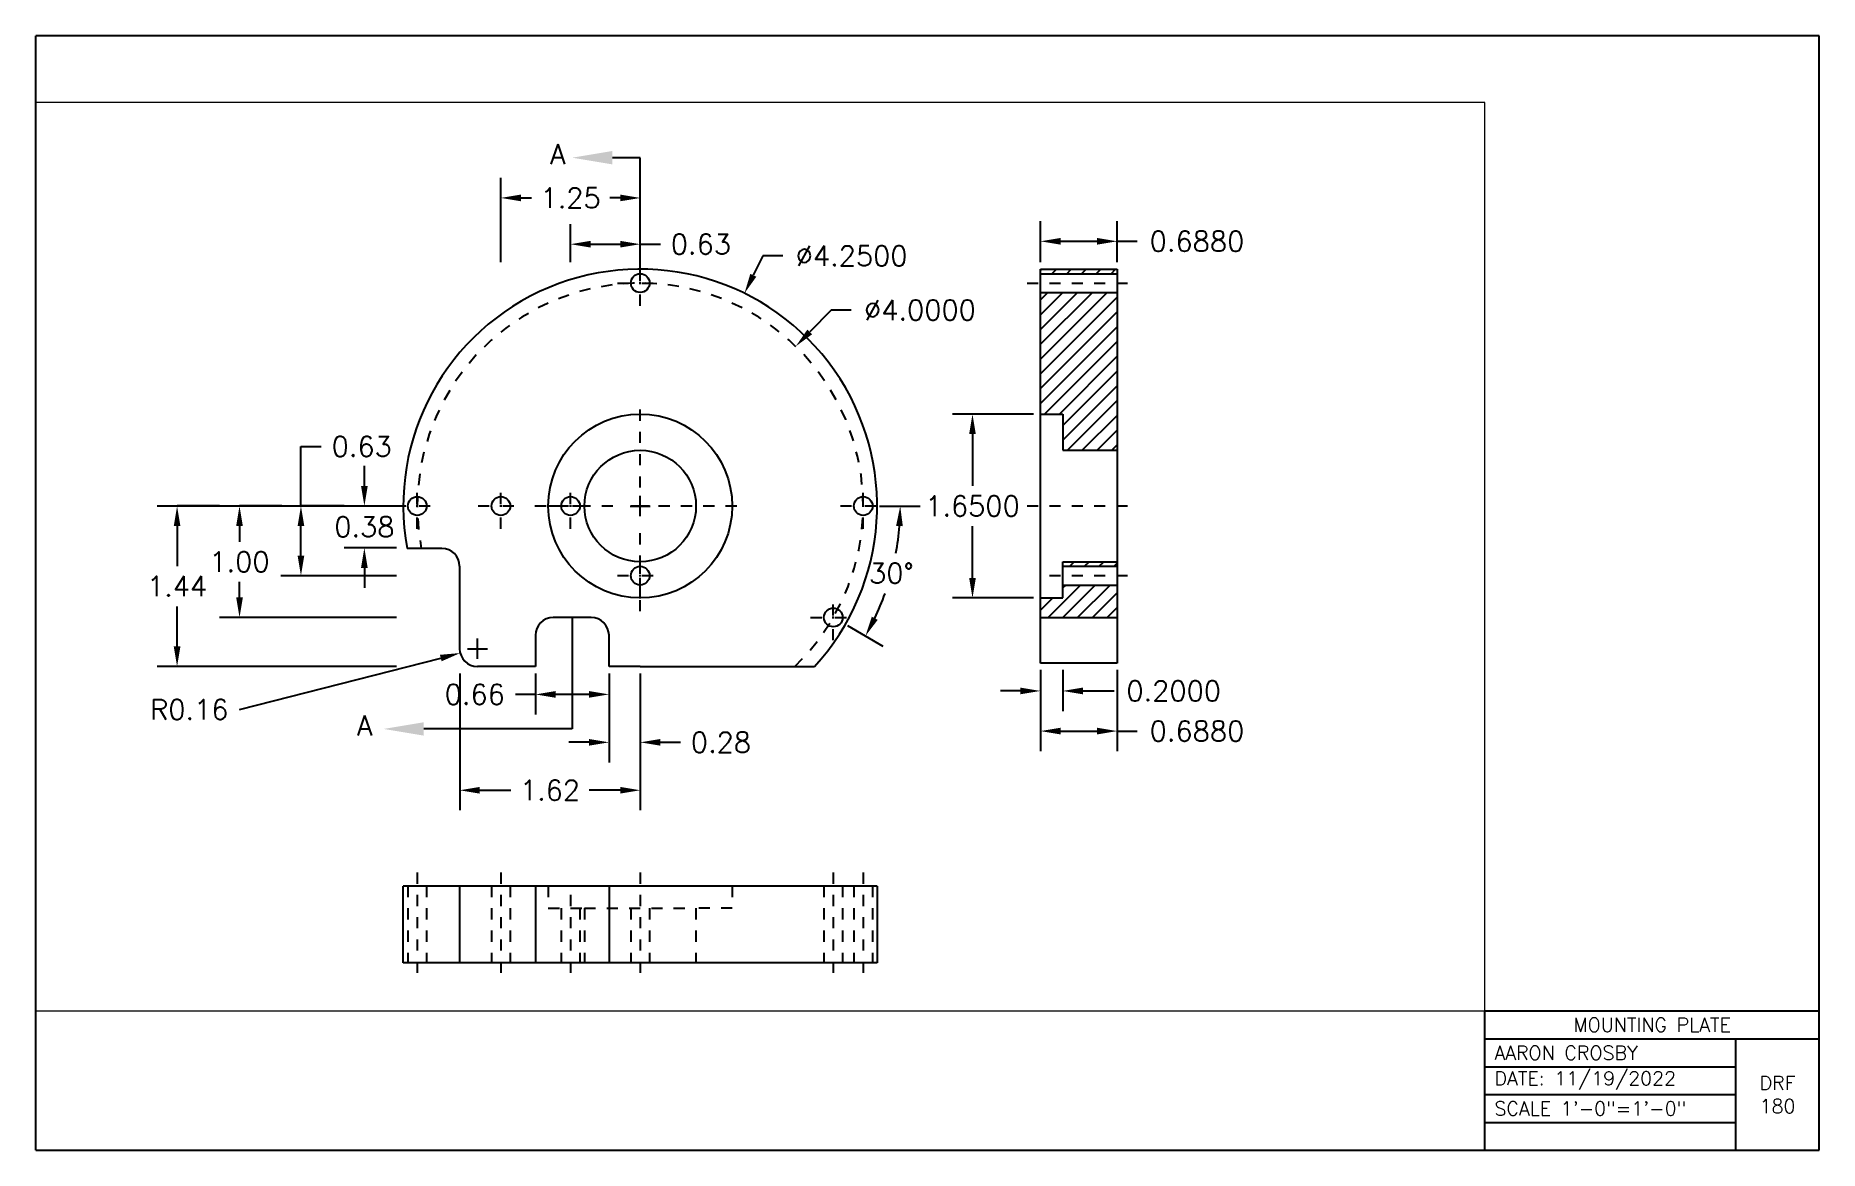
# Paper-space layout 'Layout1' of a CAD drawing. Extents: x 0.1 to 16.1, y 0 to 10.
# The model-space entities are those that its viewports show. They can reach past a viewport. Long polylines and large blocks are cut down to what shows.
import ezdxf

# ---------------------------------------------------------------- set-up
doc = ezdxf.new("R2010")
doc.units = 0
doc.header["$LTSCALE"] = 0.125
doc.header["$MEASUREMENT"] = 0
for name, pattern in [('CENTER', [2, 1.25, -0.25, 0.25, -0.25]), ('CENTER2', [1.125, 0.75, -0.125, 0.125, -0.125]), ('HIDDEN', [0.375, 0.25, -0.125])]:
    doc.linetypes.add(name, pattern=pattern)
doc.layers.get('0').update_dxf_attribs({"linetype": 'CONTINUOUS'})
doc.layers.get('Defpoints').update_dxf_attribs({"linetype": 'CONTINUOUS'})
for name, color, linetype in [('1', 1, 'CONTINUOUS'), ('LAYER1', 1, 'CONTINUOUS'), ('LAYER2', 2, 'HIDDEN'), ('LAYER3', 3, 'CENTER'), ('LAYER4', 4, 'CONTINUOUS'), ('LAYER5', 5, 'CONTINUOUS'), ('LAYER6', 6, 'CONTINUOUS')]:
    doc.layers.add(name, color=color, linetype=linetype)
doc.styles.get("Standard").update_dxf_attribs({"font": 'romans.shx'})
doc.styles.add('Title', font='romans.shx')
doc.dimstyles.get("Standard").update_dxf_attribs({"dimtxt": 0.18, "dimasz": 0.18, "dimexe": 0.18, "dimexo": 0.0625, "dimgap": 0.09, "dimtad": 0, "dimtih": 1, "dimtoh": 1, "dimdec": 4, "dimzin": 0, "dimdsep": 46, "dimtxsty": 'Standard', "dimcen": 0.09, "dimadec": 0, "dimazin": 0, "dimtfac": 1, "dimtdec": 4, "dimtofl": 0, "dimtmove": 0, "dimatfit": 3, "dimfxl": 1, "dimtolj": 1, "dimtzin": 0, "dimarcsym": 0})
doc.dimstyles.new('STANDARD 0.00', dxfattribs={"dimtxt": 0.18, "dimasz": 0.18, "dimexe": 0.18, "dimexo": 0.0625, "dimgap": 0.09, "dimtad": 0, "dimtih": 1, "dimtoh": 1, "dimzin": 0, "dimdsep": 46, "dimtxsty": 'Standard', "dimcen": 0.09, "dimadec": 0, "dimazin": 0, "dimtfac": 1, "dimtofl": 0, "dimtmove": 0, "dimatfit": 3, "dimfxl": 1, "dimtolj": 1, "dimtzin": 0, "dimarcsym": 0})

# ---------------------------------------------------------------- blocks, each defined once
blk = doc.blocks.new('tbb_block')
at = {"layer": '1'}
for p, q in [((16, 10), (0, 10)), ((0, 0), (0, 10)), ((16, 0), (16, 10)), ((13, 1.25), (16, 1.25)), ((13, 0), (13, 1.25)), ((13, 1), (16, 1)), ((15.25, 0), (15.25, 1)), ((13, 0.75), (15.25, 0.75)), ((13, 0.5), (15.25, 0.5)), ((13, 0.25), (15.25, 0.25)), ((0, 0), (16, 0))]:
    blk.add_line(p, q, dxfattribs=at)
blk = doc.blocks.new('*U4')
at = {"layer": 'LAYER3', "color": 0, "linetype": 'CENTER2', "transparency": 16777216}
for p, q in [((0, 0.0168), (0, 0.204)), ((-0.204, 0), (-0.0168, 0)), ((0.0168, 0), (0.204, 0)), ((0, -0.204), (0, -0.0168))]:
    blk.add_line(p, q, dxfattribs=at)
at = {"layer": 'LAYER3', "color": 0, "linetype": 'Continuous', "transparency": 16777216}
for p, q in [((-0.0084, 0), (0.0084, 0)), ((0, -0.0084), (0, 0.0084))]:
    blk.add_line(p, q, dxfattribs=at)
blk = doc.blocks.new('*U5')
at = {"layer": 'LAYER3', "color": 0, "linetype": 'CENTER2', "transparency": 16777216}
for p, q in [((0, 0.0168), (0, 0.204)), ((-0.204, 0), (-0.0168, 0)), ((0.0168, 0), (0.204, 0)), ((0, -0.204), (0, -0.0168))]:
    blk.add_line(p, q, dxfattribs=at)
at = {"layer": 'LAYER3', "color": 0, "linetype": 'Continuous', "transparency": 16777216}
for p, q in [((-0.0084, 0), (0.0084, 0)), ((0, -0.0084), (0, 0.0084))]:
    blk.add_line(p, q, dxfattribs=at)
blk = doc.blocks.new('*U6')
at = {"layer": 'LAYER3', "color": 0, "linetype": 'CENTER2', "transparency": 16777216}
for p, q in [((0, 0.0168), (0, 0.204)), ((-0.204, 0), (-0.0168, 0)), ((0.0168, 0), (0.204, 0)), ((0, -0.204), (0, -0.0168))]:
    blk.add_line(p, q, dxfattribs=at)
at = {"layer": 'LAYER3', "color": 0, "linetype": 'Continuous', "transparency": 16777216}
for p, q in [((-0.0084, 0), (0.0084, 0)), ((0, -0.0084), (0, 0.0084))]:
    blk.add_line(p, q, dxfattribs=at)
blk = doc.blocks.new('*U7')
at = {"layer": 'LAYER3', "color": 0, "linetype": 'CENTER2', "transparency": 16777216}
for p, q in [((0, 0.0168), (0, 0.204)), ((-0.204, 0), (-0.0168, 0)), ((0.0168, 0), (0.204, 0)), ((0, -0.204), (0, -0.0168))]:
    blk.add_line(p, q, dxfattribs=at)
at = {"layer": 'LAYER3', "color": 0, "linetype": 'Continuous', "transparency": 16777216}
for p, q in [((-0.0084, 0), (0.0084, 0)), ((0, -0.0084), (0, 0.0084))]:
    blk.add_line(p, q, dxfattribs=at)
blk = doc.blocks.new('*U8')
at = {"layer": 'LAYER3', "color": 0, "linetype": 'CENTER2', "transparency": 16777216}
for p, q in [((0, 0.0168), (0, 0.204)), ((-0.204, 0), (-0.0168, 0)), ((0.0168, 0), (0.204, 0)), ((0, -0.204), (0, -0.0168))]:
    blk.add_line(p, q, dxfattribs=at)
at = {"layer": 'LAYER3', "color": 0, "linetype": 'Continuous', "transparency": 16777216}
for p, q in [((-0.0084, 0), (0.0084, 0)), ((0, -0.0084), (0, 0.0084))]:
    blk.add_line(p, q, dxfattribs=at)
blk = doc.blocks.new('*U9')
at = {"layer": 'LAYER3', "color": 0, "linetype": 'CENTER2', "transparency": 16777216}
for p, q in [((0, 0.0168), (0, 0.204)), ((-0.204, 0), (-0.0168, 0)), ((0.0168, 0), (0.204, 0)), ((0, -0.204), (0, -0.0168))]:
    blk.add_line(p, q, dxfattribs=at)
at = {"layer": 'LAYER3', "color": 0, "linetype": 'Continuous', "transparency": 16777216}
for p, q in [((-0.0084, 0), (0.0084, 0)), ((0, -0.0084), (0, 0.0084))]:
    blk.add_line(p, q, dxfattribs=at)
blk = doc.blocks.new('*U10')
at = {"layer": 'LAYER3', "color": 0, "linetype": 'CENTER2', "transparency": 16777216}
blk.add_line((0, 0.464), (0, -0.464), dxfattribs=at)
blk = doc.blocks.new('*U11')
at = {"layer": 'LAYER3', "color": 0, "linetype": 'CENTER2', "transparency": 16777216}
blk.add_line((0, 0.464), (0, -0.464), dxfattribs=at)
blk = doc.blocks.new('*U12')
at = {"layer": 'LAYER3', "color": 0, "linetype": 'CENTER2', "transparency": 16777216}
blk.add_line((0, 0.364), (0, -0.364), dxfattribs=at)
blk = doc.blocks.new('*U13')
at = {"layer": 'LAYER3', "color": 0, "linetype": 'CENTER2', "transparency": 16777216}
blk.add_line((0, 0.464), (0, -0.464), dxfattribs=at)
blk = doc.blocks.new('*U14')
at = {"layer": 'LAYER3', "color": 0, "linetype": 'CENTER2', "transparency": 16777216}
blk.add_line((0, 0.464), (0, -0.464), dxfattribs=at)
blk = doc.blocks.new('*U15')
at = {"layer": 'LAYER3', "color": 0, "linetype": 'CENTER2', "transparency": 16777216}
blk.add_line((0, 0.364), (0, -0.364), dxfattribs=at)
blk = doc.blocks.new('*U16')
at = {"layer": 'LAYER3', "color": 0, "linetype": 'CENTER2', "transparency": 16777216}
blk.add_line((-0.22, 0), (0.22, 0), dxfattribs=at)
blk = doc.blocks.new('*U17')
at = {"layer": 'LAYER3', "color": 0, "linetype": 'CENTER2', "transparency": 16777216}
blk.add_line((-0.364, 0), (0.364, 0), dxfattribs=at)
blk = doc.blocks.new('*U18')
at = {"layer": 'LAYER3', "color": 0, "linetype": 'CENTER2', "transparency": 16777216}
blk.add_line((-0.364, 0), (0.364, 0), dxfattribs=at)
blk = doc.blocks.new('*U19')
at = {"layer": 'LAYER3', "color": 0, "linetype": 'CENTER2', "transparency": 16777216}
blk.add_line((-0.464, 0), (0.464, 0), dxfattribs=at)
blk = doc.blocks.new('*U20')
at = {"layer": 'LAYER3', "color": 0, "linetype": 'CENTER2', "transparency": 16777216}
blk.add_line((0, 0.22), (0, -0.22), dxfattribs=at)
blk = doc.blocks.new('*U21')
at = {"layer": 'LAYER3', "color": 0, "linetype": 'CENTER2', "transparency": 16777216}
for p, q in [((0, 0.165), (0, 0.945)), ((-0.945, 0), (-0.165, 0)), ((0.165, 0), (0.945, 0)), ((0, -0.945), (0, -0.165))]:
    blk.add_line(p, q, dxfattribs=at)
at = {"layer": 'LAYER3', "color": 0, "linetype": 'Continuous', "transparency": 16777216}
for p, q in [((-0.0825, 0), (0.0825, 0)), ((0, -0.0825), (0, 0.0825))]:
    blk.add_line(p, q, dxfattribs=at)
blk = doc.blocks.new('*U22')
at = {"layer": 'LAYER3', "color": 0, "linetype": 'CENTER2', "transparency": 16777216}
for p, q in [((0, 0.0168), (0, 0.204)), ((-0.204, 0), (-0.0168, 0)), ((0.0168, 0), (0.204, 0)), ((0, -0.204), (0, -0.0168))]:
    blk.add_line(p, q, dxfattribs=at)
at = {"layer": 'LAYER3', "color": 0, "linetype": 'Continuous', "transparency": 16777216}
for p, q in [((-0.0084, 0), (0.0084, 0)), ((0, -0.0084), (0, 0.0084))]:
    blk.add_line(p, q, dxfattribs=at)
blk = doc.blocks.new('*D23')
at = {"layer": 'Defpoints', "color": 0, "transparency": 16777216}
for p in [(9.78, 8.198), (9.092, 7.948), (9.78, 7.948)]:
    blk.add_point(p, dxfattribs=at)
at = {"layer": 'LAYER4', "color": 0, "lineweight": -2, "transparency": 16777216}
for p, q in [((9.092, 8.011), (9.092, 8.378)), ((9.78, 8.011), (9.78, 8.378)), ((9.272, 8.198), (9.6, 8.198)), ((9.78, 8.198), (9.96, 8.198))]:
    blk.add_line(p, q, dxfattribs=at)
at = {"layer": 'LAYER4', "color": 0, "transparency": 16777216}
for points in [[(9.272, 8.228), (9.272, 8.168), (9.092, 8.198)], [(9.6, 8.228), (9.6, 8.168), (9.78, 8.198)]]:
    blk.add_solid(points, dxfattribs=at)
at = {"layer": 'LAYER4', "color": 0, "transparency": 16777216, "insert": (10.496, 8.198), "char_height": 0.18, "attachment_point": 5}
blk.add_mtext('\\A1;0.6880', dxfattribs=at)
blk = doc.blocks.new('*D25')
at = {"layer": 'Defpoints', "color": 0, "transparency": 16777216}
for p in [(6.437, 7.732), (4.567, 3.915)]:
    blk.add_point(p, dxfattribs=at)
at = {"layer": 'LAYER4', "color": 0, "lineweight": -2, "transparency": 16777216}
for p, q in [((6.601, 8.067), (6.516, 7.893)), ((6.781, 8.067), (6.601, 8.067)), ((5.412, 5.823), (5.592, 5.823)), ((5.502, 5.733), (5.502, 5.913))]:
    blk.add_line(p, q, dxfattribs=at)
at = {"layer": 'LAYER4', "color": 0, "transparency": 16777216}
blk.add_solid([(6.489, 7.906), (6.543, 7.88), (6.437, 7.732)], dxfattribs=at)
at = {"layer": 'LAYER4', "color": 0, "transparency": 16777216, "insert": (7.398, 8.067), "char_height": 0.18, "attachment_point": 5}
blk.add_mtext('\\A1;∅4.2500', dxfattribs=at)
blk = doc.blocks.new('*D26')
at = {"layer": 'Defpoints', "color": 0, "transparency": 16777216}
for p in [(6.897, 7.256), (4.106, 4.391)]:
    blk.add_point(p, dxfattribs=at)
at = {"layer": 'LAYER4', "color": 0, "lineweight": -2, "transparency": 16777216}
for p, q in [((7.214, 7.581), (7.023, 7.385)), ((7.394, 7.581), (7.214, 7.581)), ((5.412, 5.823), (5.592, 5.823)), ((5.502, 5.733), (5.502, 5.913))]:
    blk.add_line(p, q, dxfattribs=at)
at = {"layer": 'LAYER4', "color": 0, "transparency": 16777216}
blk.add_solid([(7.001, 7.406), (7.044, 7.364), (6.897, 7.256)], dxfattribs=at)
at = {"layer": 'LAYER4', "color": 0, "transparency": 16777216, "insert": (8.011, 7.581), "char_height": 0.18, "attachment_point": 5}
blk.add_mtext('\\A1;∅4.0000', dxfattribs=at)
blk = doc.blocks.new('*D30')
at = {"layer": 'Defpoints', "color": 0, "transparency": 16777216}
for p in [(9.092, 4.414), (9.292, 4.414), (9.292, 4.164)]:
    blk.add_point(p, dxfattribs=at)
at = {"layer": 'LAYER4', "color": 0, "lineweight": -2, "transparency": 16777216}
for p, q in [((9.092, 4.352), (9.092, 3.984)), ((9.292, 4.352), (9.292, 3.984)), ((8.912, 4.164), (8.732, 4.164)), ((9.472, 4.164), (9.752, 4.164))]:
    blk.add_line(p, q, dxfattribs=at)
at = {"layer": 'LAYER4', "color": 0, "transparency": 16777216}
for points in [[(8.912, 4.194), (8.912, 4.134), (9.092, 4.164)], [(9.472, 4.194), (9.472, 4.134), (9.292, 4.164)]]:
    blk.add_solid(points, dxfattribs=at)
at = {"layer": 'LAYER4', "color": 0, "transparency": 16777216, "insert": (10.287, 4.164), "char_height": 0.18, "attachment_point": 5}
blk.add_mtext('\\A1;0.2000', dxfattribs=at)
blk = doc.blocks.new('*D31')
at = {"layer": 'Defpoints', "color": 0, "transparency": 16777216}
for p in [(9.092, 4.414), (9.78, 4.414), (9.78, 3.804)]:
    blk.add_point(p, dxfattribs=at)
at = {"layer": 'LAYER4', "color": 0, "lineweight": -2, "transparency": 16777216}
for p, q in [((9.092, 4.352), (9.092, 3.624)), ((9.78, 4.352), (9.78, 3.624)), ((9.272, 3.804), (9.6, 3.804)), ((9.78, 3.804), (9.96, 3.804))]:
    blk.add_line(p, q, dxfattribs=at)
at = {"layer": 'LAYER4', "color": 0, "transparency": 16777216}
for points in [[(9.272, 3.834), (9.272, 3.774), (9.092, 3.804)], [(9.6, 3.834), (9.6, 3.774), (9.78, 3.804)]]:
    blk.add_solid(points, dxfattribs=at)
at = {"layer": 'LAYER4', "color": 0, "transparency": 16777216, "insert": (10.496, 3.804), "char_height": 0.18, "attachment_point": 5}
blk.add_mtext('\\A1;0.6880', dxfattribs=at)
blk = doc.blocks.new('*D33')
at = {"layer": 'Defpoints', "color": 0, "transparency": 16777216}
for p in [(8.482, 6.648), (9.092, 6.648), (9.092, 4.998)]:
    blk.add_point(p, dxfattribs=at)
at = {"layer": 'LAYER4', "color": 0, "lineweight": -2, "transparency": 16777216}
for p, q in [((9.03, 6.648), (8.302, 6.648)), ((8.482, 6.468), (8.482, 6.003)), ((8.482, 5.178), (8.482, 5.643)), ((9.03, 4.998), (8.302, 4.998))]:
    blk.add_line(p, q, dxfattribs=at)
at = {"layer": 'LAYER4', "color": 0, "transparency": 16777216}
for points in [[(8.452, 6.468), (8.512, 6.468), (8.482, 6.648)], [(8.452, 5.178), (8.512, 5.178), (8.482, 4.998)]]:
    blk.add_solid(points, dxfattribs=at)
at = {"layer": 'LAYER4', "color": 0, "transparency": 16777216, "insert": (8.482, 5.823), "char_height": 0.18, "attachment_point": 5}
blk.add_mtext('\\A1;1.6500', dxfattribs=at)
blk = doc.blocks.new('*D35')
at = {"layer": 'Defpoints', "color": 0, "transparency": 16777216}
for p in [(3.377, 5.823), (3.027, 5.448), (3.377, 5.448)]:
    blk.add_point(p, dxfattribs=at)
at = {"layer": 'LAYER4', "color": 0, "lineweight": -2, "transparency": 16777216}
for p, q in [((3.027, 6.003), (3.027, 6.183)), ((3.314, 5.823), (2.847, 5.823)), ((3.314, 5.448), (2.847, 5.448)), ((3.027, 5.268), (3.027, 5.088))]:
    blk.add_line(p, q, dxfattribs=at)
at = {"layer": 'LAYER4', "color": 0, "transparency": 16777216}
for points in [[(2.997, 6.003), (3.057, 6.003), (3.027, 5.823)], [(2.997, 5.268), (3.057, 5.268), (3.027, 5.448)]]:
    blk.add_solid(points, dxfattribs=at)
at = {"layer": 'LAYER4', "color": 0, "transparency": 16777216, "insert": (3.027, 5.636), "char_height": 0.18, "attachment_point": 5}
blk.add_mtext('\\A1;0.38', dxfattribs=at)
blk = doc.blocks.new('*D43')
at = {"layer": 'Defpoints', "color": 0, "transparency": 16777216}
for p in [(7.418, 5.823), (7.586, 5.823), (7.693, 5.026), (7.161, 4.865), (7.307, 4.781)]:
    blk.add_point(p, dxfattribs=at)
at = {"layer": 'LAYER4', "color": 0, "lineweight": -2, "transparency": 16777216}
for p, q in [((7.648, 5.823), (8.014, 5.823)), ((7.361, 4.75), (7.678, 4.567))]:
    blk.add_line(p, q, dxfattribs=at)
for start, end in [(349.5344, 355.5771), (334.4229, 340.367)]:
    blk.add_arc((5.502, 5.823), 2.332, start, end, dxfattribs=at)
at = {"layer": 'LAYER4', "color": 0, "transparency": 16777216}
for points in [[(7.797, 5.645), (7.857, 5.642), (7.834, 5.823)], [(7.632, 4.802), (7.579, 4.83), (7.522, 4.657)]]:
    blk.add_solid(points, dxfattribs=at)
at = {"layer": 'LAYER4', "color": 0, "transparency": 16777216, "insert": (7.755, 5.22), "char_height": 0.18, "attachment_point": 5}
blk.add_mtext('\\A1;30°', dxfattribs=at)
blk = doc.blocks.new('*D44')
at = {"layer": 'Defpoints', "color": 0, "transparency": 16777216}
for p in [(4.877, 8.172), (4.877, 7.948), (5.502, 7.948)]:
    blk.add_point(p, dxfattribs=at)
at = {"layer": 'LAYER4', "color": 0, "lineweight": -2, "transparency": 16777216}
for p, q in [((4.877, 8.011), (4.877, 8.352)), ((5.502, 8.011), (5.502, 8.352)), ((5.057, 8.172), (5.322, 8.172)), ((5.502, 8.172), (5.682, 8.172))]:
    blk.add_line(p, q, dxfattribs=at)
at = {"layer": 'LAYER4', "color": 0, "transparency": 16777216}
for points in [[(5.057, 8.202), (5.057, 8.142), (4.877, 8.172)], [(5.322, 8.202), (5.322, 8.142), (5.502, 8.172)]]:
    blk.add_solid(points, dxfattribs=at)
at = {"layer": 'LAYER4', "color": 0, "transparency": 16777216, "insert": (6.046, 8.172), "char_height": 0.18, "attachment_point": 5}
blk.add_mtext('\\A1;0.63', dxfattribs=at)
blk = doc.blocks.new('*D45')
at = {"layer": 'Defpoints', "color": 0, "transparency": 16777216}
for p in [(4.252, 8.587), (4.252, 7.948), (5.502, 7.948)]:
    blk.add_point(p, dxfattribs=at)
at = {"layer": 'LAYER4', "color": 0, "lineweight": -2, "transparency": 16777216}
for p, q in [((4.252, 8.011), (4.252, 8.767)), ((5.502, 8.011), (5.502, 8.767)), ((4.432, 8.587), (4.525, 8.587)), ((5.322, 8.587), (5.228, 8.587))]:
    blk.add_line(p, q, dxfattribs=at)
at = {"layer": 'LAYER4', "color": 0, "transparency": 16777216}
for points in [[(4.432, 8.617), (4.432, 8.557), (4.252, 8.587)], [(5.322, 8.617), (5.322, 8.557), (5.502, 8.587)]]:
    blk.add_solid(points, dxfattribs=at)
at = {"layer": 'LAYER4', "color": 0, "transparency": 16777216, "insert": (4.877, 8.587), "char_height": 0.18, "attachment_point": 5}
blk.add_mtext('\\A1;1.25', dxfattribs=at)
blk = doc.blocks.new('*D46')
at = {"layer": 'Defpoints', "color": 0, "transparency": 16777216}
for p in [(4.562, 4.383), (5.222, 4.383), (4.562, 4.133)]:
    blk.add_point(p, dxfattribs=at)
at = {"layer": 'LAYER4', "color": 0, "lineweight": -2, "transparency": 16777216}
for p, q in [((4.562, 4.321), (4.562, 3.953)), ((5.222, 4.321), (5.222, 3.953)), ((4.562, 4.133), (4.382, 4.133)), ((5.042, 4.133), (4.742, 4.133))]:
    blk.add_line(p, q, dxfattribs=at)
at = {"layer": 'LAYER4', "color": 0, "transparency": 16777216}
for points in [[(4.742, 4.163), (4.742, 4.103), (4.562, 4.133)], [(5.042, 4.163), (5.042, 4.103), (5.222, 4.133)]]:
    blk.add_solid(points, dxfattribs=at)
at = {"layer": 'LAYER4', "color": 0, "transparency": 16777216, "insert": (4.017, 4.133), "char_height": 0.18, "attachment_point": 5}
blk.add_mtext('\\A1;0.66', dxfattribs=at)
blk = doc.blocks.new('*D47')
at = {"layer": 'Defpoints', "color": 0, "transparency": 16777216}
for p in [(5.222, 4.383), (5.502, 4.383), (5.502, 3.703)]:
    blk.add_point(p, dxfattribs=at)
at = {"layer": 'LAYER4', "color": 0, "lineweight": -2, "transparency": 16777216}
for p, q in [((5.222, 4.321), (5.222, 3.523)), ((5.502, 4.321), (5.502, 3.523)), ((5.042, 3.703), (4.862, 3.703)), ((5.682, 3.703), (5.862, 3.703))]:
    blk.add_line(p, q, dxfattribs=at)
at = {"layer": 'LAYER4', "color": 0, "transparency": 16777216}
for points in [[(5.042, 3.733), (5.042, 3.673), (5.222, 3.703)], [(5.682, 3.733), (5.682, 3.673), (5.502, 3.703)]]:
    blk.add_solid(points, dxfattribs=at)
at = {"layer": 'LAYER4', "color": 0, "transparency": 16777216, "insert": (6.226, 3.703), "char_height": 0.18, "attachment_point": 5}
blk.add_mtext('\\A1;0.28', dxfattribs=at)
blk = doc.blocks.new('*D48')
at = {"layer": 'Defpoints', "color": 0, "transparency": 16777216}
for p in [(3.882, 4.383), (5.502, 4.383), (3.882, 3.273)]:
    blk.add_point(p, dxfattribs=at)
at = {"layer": 'LAYER4', "color": 0, "lineweight": -2, "transparency": 16777216}
for p, q in [((3.882, 4.321), (3.882, 3.093)), ((5.502, 4.321), (5.502, 3.093)), ((4.062, 3.273), (4.34, 3.273)), ((5.322, 3.273), (5.043, 3.273))]:
    blk.add_line(p, q, dxfattribs=at)
at = {"layer": 'LAYER4', "color": 0, "transparency": 16777216}
for points in [[(4.062, 3.303), (4.062, 3.243), (3.882, 3.273)], [(5.322, 3.303), (5.322, 3.243), (5.502, 3.273)]]:
    blk.add_solid(points, dxfattribs=at)
at = {"layer": 'LAYER4', "color": 0, "transparency": 16777216, "insert": (4.692, 3.273), "char_height": 0.18, "attachment_point": 5}
blk.add_mtext('\\A1;1.62', dxfattribs=at)
blk = doc.blocks.new('*D50')
at = {"layer": 'Defpoints', "color": 0, "transparency": 16777216}
for p in [(3.887, 4.504), (4.042, 4.543)]:
    blk.add_point(p, dxfattribs=at)
at = {"layer": 'LAYER4', "color": 0, "lineweight": -2, "transparency": 16777216}
for p, q in [((3.952, 4.543), (4.132, 4.543)), ((4.042, 4.453), (4.042, 4.633)), ((1.907, 3.997), (3.712, 4.459))]:
    blk.add_line(p, q, dxfattribs=at)
at = {"layer": 'LAYER4', "color": 0, "transparency": 16777216}
blk.add_solid([(3.705, 4.488), (3.72, 4.43), (3.887, 4.504)], dxfattribs=at)
at = {"layer": 'LAYER4', "color": 0, "transparency": 16777216, "insert": (1.457, 3.997), "char_height": 0.18, "attachment_point": 5}
blk.add_mtext('\\A1;R0.16', dxfattribs=at)
blk = doc.blocks.new('*D51')
at = {"layer": 'Defpoints', "color": 0, "transparency": 16777216}
for p in [(3.377, 5.823), (2.458, 5.198), (3.377, 5.198)]:
    blk.add_point(p, dxfattribs=at)
at = {"layer": 'LAYER4', "color": 0, "lineweight": -2, "transparency": 16777216}
for p, q in [((2.458, 5.823), (2.458, 6.357)), ((2.458, 6.357), (2.638, 6.357)), ((3.314, 5.823), (2.278, 5.823)), ((2.458, 5.378), (2.458, 5.643)), ((3.314, 5.198), (2.278, 5.198))]:
    blk.add_line(p, q, dxfattribs=at)
at = {"layer": 'LAYER4', "color": 0, "transparency": 16777216}
for points in [[(2.428, 5.643), (2.488, 5.643), (2.458, 5.823)], [(2.428, 5.378), (2.488, 5.378), (2.458, 5.198)]]:
    blk.add_solid(points, dxfattribs=at)
at = {"layer": 'LAYER4', "color": 0, "transparency": 16777216, "insert": (3.003, 6.357), "char_height": 0.18, "attachment_point": 5}
blk.add_mtext('\\A1;0.63', dxfattribs=at)
blk = doc.blocks.new('*D52')
at = {"layer": 'Defpoints', "color": 0, "transparency": 16777216}
for p in [(3.377, 5.823), (1.907, 4.823), (3.377, 4.823)]:
    blk.add_point(p, dxfattribs=at)
at = {"layer": 'LAYER4', "color": 0, "lineweight": -2, "transparency": 16777216}
for p, q in [((3.314, 5.823), (1.727, 5.823)), ((1.907, 5.643), (1.907, 5.503)), ((1.907, 5.003), (1.907, 5.143)), ((3.314, 4.823), (1.727, 4.823))]:
    blk.add_line(p, q, dxfattribs=at)
at = {"layer": 'LAYER4', "color": 0, "transparency": 16777216}
for points in [[(1.877, 5.643), (1.937, 5.643), (1.907, 5.823)], [(1.877, 5.003), (1.937, 5.003), (1.907, 4.823)]]:
    blk.add_solid(points, dxfattribs=at)
at = {"layer": 'LAYER4', "color": 0, "transparency": 16777216, "insert": (1.907, 5.323), "char_height": 0.18, "attachment_point": 5}
blk.add_mtext('\\A1;1.00', dxfattribs=at)
blk = doc.blocks.new('*D53')
at = {"layer": 'Defpoints', "color": 0, "transparency": 16777216}
for p in [(3.377, 5.823), (1.347, 4.383), (3.377, 4.383)]:
    blk.add_point(p, dxfattribs=at)
at = {"layer": 'LAYER4', "color": 0, "lineweight": -2, "transparency": 16777216}
for p, q in [((3.314, 5.823), (1.167, 5.823)), ((1.347, 5.643), (1.347, 5.283)), ((1.347, 4.563), (1.347, 4.923)), ((3.314, 4.383), (1.167, 4.383))]:
    blk.add_line(p, q, dxfattribs=at)
at = {"layer": 'LAYER4', "color": 0, "transparency": 16777216}
for points in [[(1.317, 5.643), (1.377, 5.643), (1.347, 5.823)], [(1.317, 4.563), (1.377, 4.563), (1.347, 4.383)]]:
    blk.add_solid(points, dxfattribs=at)
at = {"layer": 'LAYER4', "color": 0, "transparency": 16777216, "insert": (1.347, 5.103), "char_height": 0.18, "attachment_point": 5}
blk.add_mtext('\\A1;1.44', dxfattribs=at)

msp = doc.modelspace()

# ---------------------------------------------------------------- hatches: boundary and pattern name
at = {"layer": 'LAYER6'}
h = msp.add_hatch(dxfattribs=at)
h.set_pattern_fill('ANSI31', color=256, scale=0.75)
h.paths.add_polyline_path([(-55.942, 38.923), (-56.43, 38.923), (-56.43, 38.807), (-56.63, 38.807), (-56.63, 38.632), (-55.942, 38.632)])
h.paths.add_polyline_path([(-55.942, 39.132), (-56.43, 39.132), (-56.43, 39.091), (-55.942, 39.091)])
h.paths.add_polyline_path([(-55.942, 41.548), (-56.63, 41.548), (-56.63, 40.457), (-56.43, 40.457), (-56.43, 40.132), (-55.942, 40.132)])
h.paths.add_polyline_path([(-55.942, 41.757), (-56.63, 41.757), (-56.63, 41.716), (-55.942, 41.716)])

# ---------------------------------------------------------------- linework, layer by layer
at = {"layer": 'LAYER1'}
for p, q in [((-56.63, 38.223), (-56.63, 41.757)), ((-56.63, 41.757), (-55.942, 41.757)), ((-56.63, 41.716), (-55.942, 41.716)), ((-55.942, 41.757), (-55.942, 38.223)), ((-56.63, 41.548), (-55.942, 41.548)), ((-56.63, 40.457), (-56.43, 40.457)), ((-56.43, 40.457), (-56.43, 40.132)), ((-56.43, 40.132), (-55.942, 40.132)), ((-62.001, 39.252), (-62.312, 39.252)), ((-61.841, 39.092), (-61.841, 38.352)), ((-56.43, 39.132), (-55.942, 39.132)), ((-56.43, 38.807), (-56.43, 39.132)), ((-56.43, 39.091), (-55.942, 39.091)), ((-56.43, 38.923), (-55.942, 38.923)), ((-56.63, 38.807), (-56.43, 38.807)), ((-60.661, 38.632), (-61.001, 38.632)), ((-56.63, 38.632), (-55.942, 38.632)), ((-61.161, 38.472), (-61.161, 38.192)), ((-60.501, 38.192), (-60.501, 38.472)), ((-61.161, 38.192), (-61.681, 38.192)), ((-60.221, 38.192), (-60.501, 38.192)), ((-60.221, 38.192), (-58.658, 38.192)), ((-55.942, 38.223), (-56.63, 38.223)), ((-58.096, 36.223), (-62.346, 36.223)), ((-62.346, 35.535), (-62.346, 36.223)), ((-61.841, 36.223), (-61.841, 35.535)), ((-61.161, 36.223), (-61.161, 35.535)), ((-60.501, 36.223), (-60.501, 35.535)), ((-58.096, 36.223), (-58.096, 35.535)), ((-58.096, 35.535), (-62.346, 35.535))]:
    msp.add_line(p, q, dxfattribs=at)
for centre, radius in [((-60.221, 41.632), 0.084), ((-60.221, 39.632), 0.825), ((-60.221, 39.632), 0.5), ((-62.221, 39.632), 0.084), ((-61.471, 39.632), 0.084), ((-60.846, 39.632), 0.084), ((-58.221, 39.632), 0.084), ((-60.221, 39.007), 0.084), ((-58.489, 38.632), 0.084)]:
    msp.add_circle(centre, radius, dxfattribs=at)
for centre, radius, start, end in [((-60.221, 39.632), 2.125, 317.34, 190.3012), ((-62.001, 39.092), 0.16, 0, 90), ((-61.001, 38.472), 0.16, 90, 180), ((-60.661, 38.472), 0.16, 0, 90), ((-61.681, 38.352), 0.16, 180, 270)]:
    msp.add_arc(centre, radius, start, end, dxfattribs=at)
at = {"layer": 'LAYER2'}
for p, q in [((-62.305, 36.223), (-62.305, 35.535)), ((-62.137, 36.223), (-62.137, 35.535)), ((-61.555, 36.223), (-61.555, 35.535)), ((-61.387, 36.223), (-61.387, 35.535)), ((-61.046, 36.223), (-61.046, 36.023)), ((-59.396, 36.223), (-59.396, 36.023)), ((-58.573, 36.223), (-58.573, 35.535)), ((-58.405, 36.223), (-58.405, 35.535)), ((-58.305, 36.223), (-58.305, 35.535)), ((-58.137, 36.223), (-58.137, 35.535)), ((-61.046, 36.023), (-60.721, 36.023)), ((-60.93, 36.023), (-60.93, 35.535)), ((-60.762, 36.023), (-60.762, 35.535)), ((-60.721, 36.023), (-60.721, 35.535)), ((-60.721, 36.023), (-59.721, 36.023)), ((-60.305, 36.023), (-60.305, 35.535)), ((-60.137, 36.023), (-60.137, 35.535)), ((-59.721, 36.023), (-59.721, 35.535)), ((-59.396, 36.023), (-59.721, 36.023))]:
    msp.add_line(p, q, dxfattribs=at)
msp.add_arc((-60.221, 39.632), 2, 313.9455, 190.9528, dxfattribs=at)
at = {"layer": 'LAYER5'}
for p, q in [((-60.221, 42.757), (-60.471, 42.757)), ((-60.221, 41.757), (-60.221, 42.757)), ((-60.831, 38.632), (-60.831, 37.632)), ((-60.831, 37.632), (-62.163, 37.632))]:
    msp.add_line(p, q, dxfattribs=at)
for points in [[(-60.471, 42.817), (-60.471, 42.697), (-60.831, 42.757)], [(-62.163, 37.692), (-62.163, 37.572), (-62.523, 37.632)]]:
    msp.add_solid(points, dxfattribs=at)

psp = doc.layouts.get("Layout1")

# ---------------------------------------------------------------- linework, layer by layer
at = {"layer": 'LAYER4'}
for p, q in [((5.50173, 8.33741), (5.50173, 8.58741)), ((5.50173, 7.94841), (5.50173, 8.33741)), ((1.72673, 5.82341), (1.34673, 5.82341)), ((2.28673, 5.82341), (1.90673, 5.82341)), ((2.84673, 5.82341), (2.46673, 5.82341)), ((5.22173, 3.95341), (5.22173, 3.70341)), ((9.09243, 3.98441), (9.09243, 3.80441))]:
    psp.add_line(p, q, dxfattribs=at)

# ---------------------------------------------------------------- block references
psp.add_blockref('tbb_block', (0.07851, 0.04267))
at = {"layer": 'LAYER3', "linetype": 'CENTER2'}
for name, p in [('*U22', (5.50173, 7.82341)), ('*U19', (9.43643, 7.82341)), ('*U21', (5.50173, 5.82341)), ('*U4', (3.50173, 5.82341)), ('*U5', (4.25173, 5.82341)), ('*U6', (4.87673, 5.82341)), ('*U9', (7.50173, 5.82341)), ('*U16', (9.19243, 5.82341)), ('*U17', (9.53643, 5.82341)), ('*U7', (5.50173, 5.19841)), ('*U18', (9.53643, 5.19841)), ('*U8', (7.23378, 4.82341)), ('*U10', (3.50173, 2.07041)), ('*U11', (4.25173, 2.07041)), ('*U20', (5.50173, 2.31441)), ('*U13', (7.23378, 2.07041)), ('*U14', (7.50173, 2.07041)), ('*U12', (4.87673, 1.97041)), ('*U15', (5.50173, 1.97041))]:
    psp.add_blockref(name, p, dxfattribs=at)

# ---------------------------------------------------------------- texts
at = {"layer": 'LAYER4', "style": 'Title'}
for s, width, insert, char_height, attachment_point in [('A', 0.5567878, (4.69173, 9.06841), 0.18, 1), ('A', 0.5567878, (2.95962, 3.94341), 0.18, 1), ('MOUNTING PLATE', 3, (14.57851, 1.16767), 0.125, 5), (' AARON CROSBY', 2.25, (13.07851, 0.91767), 0.125, 4), (' DATE: 11/19/2022', 2.25, (13.07851, 0.66767), 0.125, 4), ('DRF\\P180', 0.75, (15.70351, 0.54267), 0.125, 5), (' SCALE 1\'-0"=1\'-0"', 2.25, (13.07851, 0.41767), 0.125, 4)]:
    psp.add_mtext_dynamic_manual_height_columns(s, width=width, gutter_width=0.625, heights=[0], dxfattribs=dict(at, insert=insert, char_height=char_height, attachment_point=attachment_point))

# ---------------------------------------------------------------- dimensions: what is measured, and where the dimension line sits
at = {"layer": 'LAYER4'}
for base, p1, p2, dimstyle, picture, middle in [((4.25173, 8.58741), (5.50173, 7.94841), (4.25173, 7.94841), 'STANDARD 0.00', '*D45', (4.87673, 8.58741)), ((9.78043, 8.19841), (9.09243, 7.94841), (9.78043, 7.94841), 'Standard', '*D23', (10.49615, 8.19841)), ((3.88173, 3.27341), (5.50173, 4.38341), (3.88173, 4.38341), 'STANDARD 0.00', '*D48', (4.69173, 3.27341)), ((5.50173, 3.70341), (5.22173, 4.38341), (5.50173, 4.38341), 'STANDARD 0.00', '*D47', (6.22601, 3.70341)), ((9.78043, 3.80441), (9.09243, 4.41441), (9.78043, 4.41441), 'Standard', '*D31', (10.49615, 3.80441))]:
    dim = psp.add_linear_dim(base=base, p1=p1, p2=p2, dimstyle=dimstyle, dxfattribs=at)
    dim.commit()
    dim.dimension.update_dxf_attribs({"geometry": picture, "text_midpoint": middle})
for base, p1, p2, dimstyle, picture, middle in [((4.8767275093, 8.1724125334), (5.5017275093, 7.9484125334), (4.8767275093, 7.9484125334), 'STANDARD 0.00', '*D44', (6.0460132236, 8.1724125334)), ((9.29243, 4.16441), (9.09243, 4.41441), (9.29243, 4.41441), 'Standard', '*D30', (10.28723, 4.16441))]:
    dim = psp.add_linear_dim(base=base, p1=p1, p2=p2, dimstyle=dimstyle, dxfattribs=at)
    dim.commit()
    dim.dimension.update_dxf_attribs({"geometry": picture, "text_midpoint": middle, "dimtype": 160})
for p1, p2, picture, middle in [((4.56665, 3.9152), (6.4368, 7.73162), '*D25', (7.3984, 8.06723)), ((4.10622, 4.39074), (6.89724, 7.25609), '*D26', (8.01088, 7.58101))]:
    dim = psp.add_diameter_dim_2p(p1=p1, p2=p2, dimstyle='Standard', dxfattribs=at)
    dim.commit()
    dim.dimension.update_dxf_attribs({"geometry": picture, "text_midpoint": middle, "dimtype": 163})
dim = psp.add_linear_dim(base=(8.48243, 6.64841), p1=(9.09243, 4.99841), p2=(9.09243, 6.64841), angle=90, dimstyle='Standard', override={"dimlfac": 1}, dxfattribs=at)
dim.commit()
dim.dimension.update_dxf_attribs({"geometry": '*D33', "text_midpoint": (8.48243, 5.82341)})
dim = psp.add_linear_dim(base=(2.4583869425, 5.1984125334), p1=(3.3767275093, 5.8234125334), p2=(3.3767275093, 5.1984125334), angle=90, dimstyle='STANDARD 0.00', dxfattribs=at)
dim.commit()
dim.dimension.update_dxf_attribs({"geometry": '*D51', "text_midpoint": (3.0026726568, 6.3567284177), "dimtype": 160})
for base, p2, picture, middle in [((3.02673, 5.44787), (3.37673, 5.44787), '*D35', (3.02673, 5.63564)), ((1.34673, 4.38341), (3.37673, 4.38341), '*D53', (1.34673, 5.10341)), ((1.90673, 4.82341), (3.37673, 4.82341), '*D52', (1.90673, 5.32341))]:
    dim = psp.add_linear_dim(base=base, p1=(3.37673, 5.82341), p2=p2, angle=90, dimstyle='STANDARD 0.00', dxfattribs=at)
    dim.commit()
    dim.dimension.update_dxf_attribs({"geometry": picture, "text_midpoint": middle})
dim = psp.add_angular_dim_2l(base=(7.69344, 5.02569), line1=((7.41773, 5.82341), (7.58573, 5.82341)), line2=((7.16103, 4.86541), (7.30652, 4.78141)), dimstyle='STANDARD 0.00', dxfattribs=at)
dim.commit()
dim.dimension.update_dxf_attribs({"geometry": '*D43', "text_midpoint": (7.75463, 5.21975)})
dim = psp.add_radius_dim(center=(4.04173, 4.54341), mpoint=(3.88672, 4.50376), dimstyle='STANDARD 0.00', dxfattribs=at)
dim.commit()
dim.dimension.update_dxf_attribs({"geometry": '*D50', "text_midpoint": (1.90673, 3.99726), "dimtype": 164})
dim = psp.add_linear_dim(base=(4.56173, 4.13341), p1=(5.22173, 4.38341), p2=(4.56173, 4.38341), dimstyle='STANDARD 0.00', override={"dimlfac": 1}, dxfattribs=at)
dim.commit()
dim.dimension.update_dxf_attribs({"geometry": '*D46', "text_midpoint": (4.01744, 4.13341)})

# ---------------------------------------------------------------- viewports
at = {"layer": 'Defpoints'}
psp.add_viewport(center=(6.57851, 5.36733), size=(13, 8.1493332), view_center_point=(-59.14398, 39.17639), view_height=8.1493332, dxfattribs=at)

doc.saveas('drawing.dxf')
